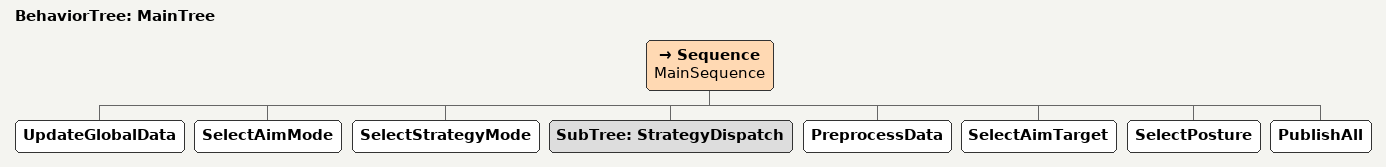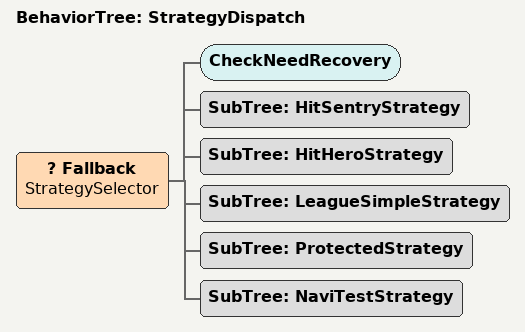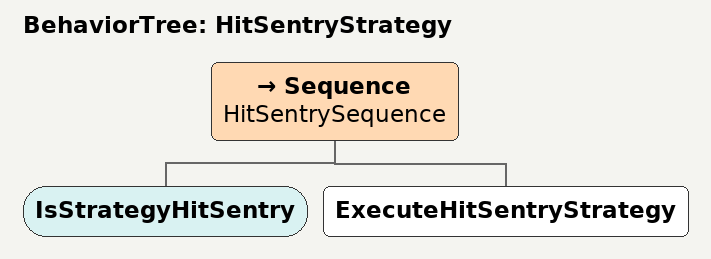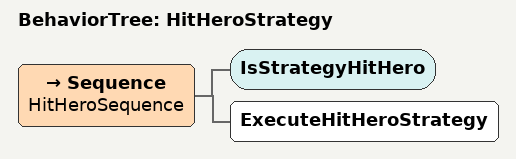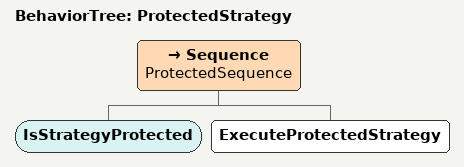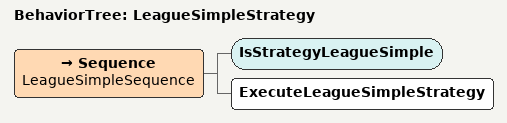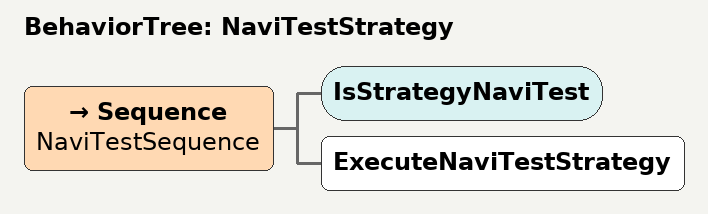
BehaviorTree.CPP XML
<?xml version="1.0" encoding="UTF-8"?>
<root BTCPP_format="4" main_tree_to_execute="MainTree">
  <BehaviorTree ID="MainTree">
    <Sequence name="MainSequence">
      <UpdateGlobalData/>
      <SelectAimMode/>
      <SelectStrategyMode/>
      <SubTree ID="StrategyDispatch"/>
      <PreprocessData/>
      <SelectAimTarget/>
      <SelectPosture/>
      <PublishAll/>
    </Sequence>
  </BehaviorTree>

  <BehaviorTree ID="StrategyDispatch">
    <Fallback name="StrategySelector">
      <CheckNeedRecovery/>
      <SubTree ID="HitSentryStrategy"/>
      <SubTree ID="HitHeroStrategy"/>
      <SubTree ID="LeagueSimpleStrategy"/>
      <SubTree ID="ProtectedStrategy"/>
      <SubTree ID="NaviTestStrategy"/>
    </Fallback>
  </BehaviorTree>

  <BehaviorTree ID="HitSentryStrategy">
    <Sequence name="HitSentrySequence">
      <IsStrategyHitSentry/>
      <ExecuteHitSentryStrategy/>
    </Sequence>
  </BehaviorTree>

  <BehaviorTree ID="HitHeroStrategy">
    <Sequence name="HitHeroSequence">
      <IsStrategyHitHero/>
      <ExecuteHitHeroStrategy/>
    </Sequence>
  </BehaviorTree>

  <BehaviorTree ID="ProtectedStrategy">
    <Sequence name="ProtectedSequence">
      <IsStrategyProtected/>
      <ExecuteProtectedStrategy/>
    </Sequence>
  </BehaviorTree>

  <BehaviorTree ID="LeagueSimpleStrategy">
    <Sequence name="LeagueSimpleSequence">
      <IsStrategyLeagueSimple/>
      <ExecuteLeagueSimpleStrategy/>
    </Sequence>
  </BehaviorTree>

  <BehaviorTree ID="NaviTestStrategy">
    <Sequence name="NaviTestSequence">
      <IsStrategyNaviTest/>
      <ExecuteNaviTestStrategy/>
    </Sequence>
  </BehaviorTree>

</root>
